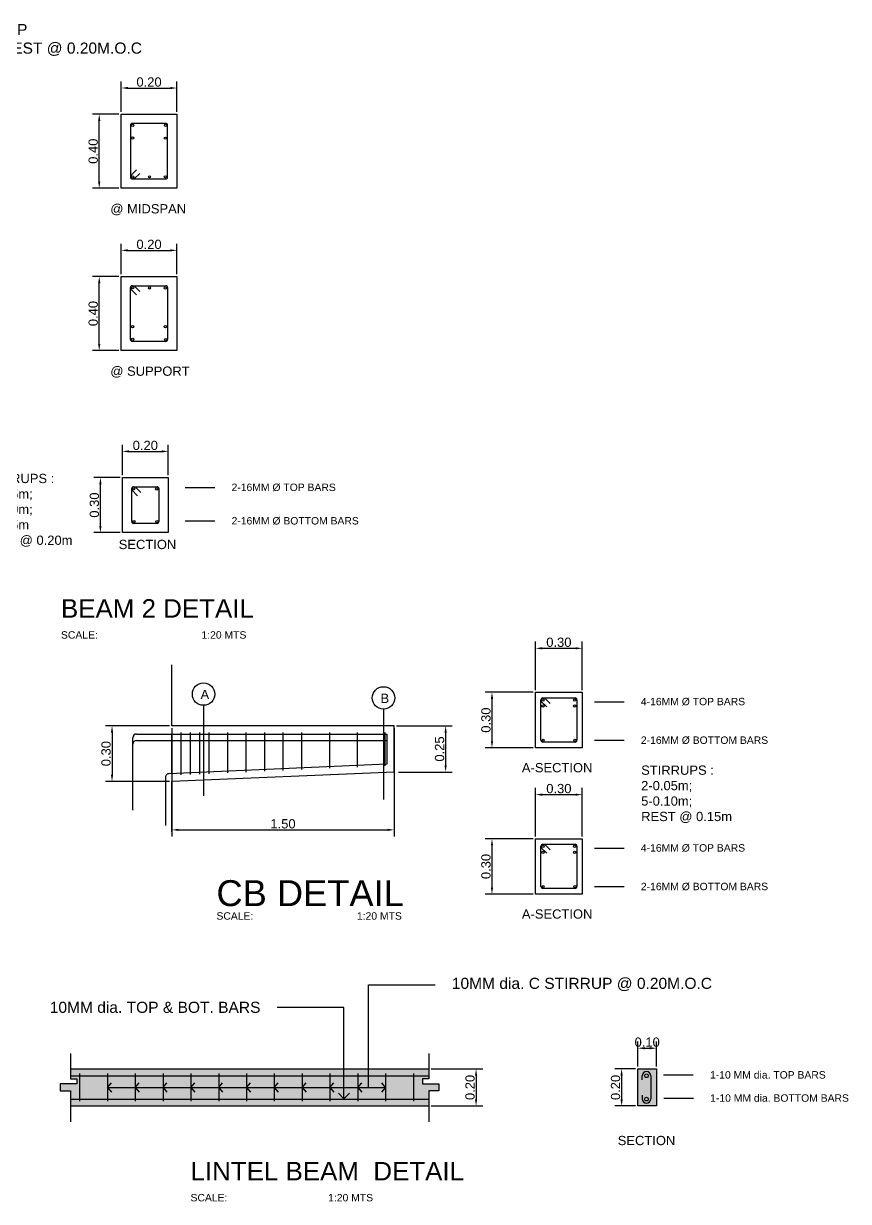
# Model space of a CAD drawing. Header units: metres. Extents: x -460 to 31334, y -1777 to 24987.
# Drawn here: x 330.81 to 353.05, y -779.75 to -747.97 of the extents above; entities that cross this region are included whole.
import ezdxf
from ezdxf import colors
from ezdxf.entities.mleader import LeaderData, LeaderLine
from ezdxf.math import Vec2, Vec3

# ---------------------------------------------------------------- set-up
doc = ezdxf.new("R2010")
doc.units = ezdxf.units.M
doc.header["$MEASUREMENT"] = 0
doc.layers.get('Defpoints').update_dxf_attribs({"color": 2})
for name, color, linetype, lineweight in [('COLUMNS', 5, 'Continuous', 25), ('dim.', 10, 'Continuous', 15), ('FIXTURES AND FURNITURES', 1, 'Continuous', 20)]:
    doc.layers.add(name, color=color, linetype=linetype, lineweight=lineweight)
doc.styles.add('20', font='arial.ttf', dxfattribs={"height": 0.06})
doc.styles.get("Standard").update_dxf_attribs({"font": 'arial.ttf'})
doc.dimstyles.new('D20', dxfattribs={"dimtxt": 0.25, "dimasz": 0.18, "dimexe": 0.18, "dimexo": 0.0625, "dimgap": 0.034, "dimtad": 1, "dimlfac": 0.2, "dimzin": 0, "dimdsep": 46, "dimtxsty": 'Standard', "dimcen": 0.09, "dimadec": 0, "dimazin": 0, "dimtfac": 1, "dimtofl": 0, "dimtmove": 0, "dimatfit": 3, "dimfxl": 1, "dimtolj": 1, "dimtzin": 0, "dimarcsym": 0})

# ---------------------------------------------------------------- blocks, each defined once
blk = doc.blocks.new('_None')
blk = doc.blocks.new('_Open90')
at = {"color": 0, "linetype": 'ByBlock', "lineweight": -2}
for p, q in [((0, 0), (-1, 0)), ((-0.5, 0.5), (0, 0)), ((0, 0), (-0.5, -0.5))]:
    blk.add_line(p, q, dxfattribs=at)
blk = doc.blocks.new('*D499')
at = {"layer": 'Defpoints', "color": 0, "transparency": 16777216}
for p in [(347.871, -775.618), (347.371, -776.177), (347.871, -776.177)]:
    blk.add_point(p, dxfattribs=at)
at = {"layer": 'FIXTURES AND FURNITURES', "color": 0, "lineweight": -2, "transparency": 16777216}
for p, q in [((347.371, -776.114), (347.371, -775.438)), ((347.551, -775.618), (347.691, -775.618)), ((347.871, -776.114), (347.871, -775.438))]:
    blk.add_line(p, q, dxfattribs=at)
at = {"layer": 'FIXTURES AND FURNITURES', "color": 0, "transparency": 16777216}
for points in [[(347.551, -775.588), (347.551, -775.648), (347.371, -775.618)], [(347.691, -775.588), (347.691, -775.648), (347.871, -775.618)]]:
    blk.add_solid(points, dxfattribs=at)
at = {"layer": 'FIXTURES AND FURNITURES', "color": 0, "transparency": 16777216, "insert": (347.621, -775.456), "char_height": 0.25, "attachment_point": 5}
blk.add_mtext('\\A1;0.10', dxfattribs=at)
blk = doc.blocks.new('*D500')
at = {"layer": 'Defpoints', "color": 0, "transparency": 16777216}
for p in [(347.371, -776.177), (346.931, -777.177), (347.371, -777.177)]:
    blk.add_point(p, dxfattribs=at)
at = {"layer": 'FIXTURES AND FURNITURES', "color": 0, "lineweight": -2, "transparency": 16777216}
for p, q in [((347.308, -776.177), (346.751, -776.177)), ((346.931, -776.357), (346.931, -776.997)), ((347.308, -777.177), (346.751, -777.177))]:
    blk.add_line(p, q, dxfattribs=at)
at = {"layer": 'FIXTURES AND FURNITURES', "color": 0, "transparency": 16777216}
for points in [[(346.901, -776.357), (346.961, -776.357), (346.931, -776.177)], [(346.901, -776.997), (346.961, -776.997), (346.931, -777.177)]]:
    blk.add_solid(points, dxfattribs=at)
at = {"layer": 'FIXTURES AND FURNITURES', "color": 0, "transparency": 16777216, "insert": (346.769, -776.677), "char_height": 0.25, "attachment_point": 5, "rotation": 90}
blk.add_mtext('\\A1;0.20', dxfattribs=at)
blk = doc.blocks.new('*D513')
at = {"layer": 'Defpoints', "color": 0, "transparency": 16777216}
for p in [(341.732, -776.177), (341.732, -777.177), (343.007, -777.177)]:
    blk.add_point(p, dxfattribs=at)
at = {"layer": 'FIXTURES AND FURNITURES', "color": 0, "lineweight": -2, "transparency": 16777216}
for p, q in [((341.795, -776.177), (343.187, -776.177)), ((343.007, -776.357), (343.007, -776.997)), ((341.795, -777.177), (343.187, -777.177))]:
    blk.add_line(p, q, dxfattribs=at)
at = {"layer": 'FIXTURES AND FURNITURES', "color": 0, "transparency": 16777216}
for points in [[(342.977, -776.357), (343.037, -776.357), (343.007, -776.177)], [(342.977, -776.997), (343.037, -776.997), (343.007, -777.177)]]:
    blk.add_solid(points, dxfattribs=at)
at = {"layer": 'FIXTURES AND FURNITURES', "color": 0, "transparency": 16777216, "insert": (342.845, -776.677), "char_height": 0.25, "attachment_point": 5, "rotation": 90}
blk.add_mtext('\\A1;0.20', dxfattribs=at)
blk = doc.blocks.new('*D514')
at = {"color": 0, "lineweight": -2, "transparency": 16777216}
for p, q in [((333.377, -754.792), (332.666, -754.792)), ((332.846, -756.612), (332.846, -754.972)), ((333.377, -756.792), (332.666, -756.792))]:
    blk.add_line(p, q, dxfattribs=at)
at = {"color": 0, "transparency": 16777216}
for points in [[(332.816, -754.972), (332.876, -754.972), (332.846, -754.792)], [(332.816, -756.612), (332.876, -756.612), (332.846, -756.792)]]:
    blk.add_solid(points, dxfattribs=at)
at = {"layer": 'Defpoints', "color": 0, "transparency": 16777216}
for p in [(332.846, -754.792), (333.439, -754.792), (333.439, -756.792)]:
    blk.add_point(p, dxfattribs=at)
at = {"color": 0, "transparency": 16777216, "insert": (332.684, -755.792), "char_height": 0.25, "attachment_point": 5, "rotation": 90}
blk.add_mtext('\\A1;0.40', dxfattribs=at)
blk = doc.blocks.new('*D515')
at = {"color": 0, "lineweight": -2, "transparency": 16777216}
for p, q in [((333.439, -754.729), (333.439, -753.907)), ((334.939, -754.729), (334.939, -753.907)), ((333.619, -754.087), (334.759, -754.087))]:
    blk.add_line(p, q, dxfattribs=at)
at = {"color": 0, "transparency": 16777216}
for points in [[(333.619, -754.057), (333.619, -754.117), (333.439, -754.087)], [(334.759, -754.057), (334.759, -754.117), (334.939, -754.087)]]:
    blk.add_solid(points, dxfattribs=at)
at = {"layer": 'Defpoints', "color": 0, "transparency": 16777216}
for p in [(334.939, -754.087), (333.439, -754.792), (334.939, -754.792)]:
    blk.add_point(p, dxfattribs=at)
at = {"color": 0, "transparency": 16777216, "insert": (334.189, -753.925), "char_height": 0.25, "attachment_point": 5}
blk.add_mtext('\\A1;0.20', dxfattribs=at)
blk = doc.blocks.new('*D511')
at = {"color": 0, "lineweight": -2, "transparency": 16777216}
for p, q in [((333.377, -750.411), (332.666, -750.411)), ((332.846, -752.231), (332.846, -750.591)), ((333.377, -752.411), (332.666, -752.411))]:
    blk.add_line(p, q, dxfattribs=at)
at = {"color": 0, "transparency": 16777216}
for points in [[(332.816, -750.591), (332.876, -750.591), (332.846, -750.411)], [(332.816, -752.231), (332.876, -752.231), (332.846, -752.411)]]:
    blk.add_solid(points, dxfattribs=at)
at = {"layer": 'Defpoints', "color": 0, "transparency": 16777216}
for p in [(332.846, -750.411), (333.439, -750.411), (333.439, -752.411)]:
    blk.add_point(p, dxfattribs=at)
at = {"color": 0, "transparency": 16777216, "insert": (332.684, -751.411), "char_height": 0.25, "attachment_point": 5, "rotation": 90}
blk.add_mtext('\\A1;0.40', dxfattribs=at)
blk = doc.blocks.new('*D512')
at = {"color": 0, "lineweight": -2, "transparency": 16777216}
for p, q in [((333.439, -750.348), (333.439, -749.525)), ((334.939, -750.348), (334.939, -749.525)), ((333.619, -749.705), (334.759, -749.705))]:
    blk.add_line(p, q, dxfattribs=at)
at = {"color": 0, "transparency": 16777216}
for points in [[(333.619, -749.675), (333.619, -749.735), (333.439, -749.705)], [(334.759, -749.675), (334.759, -749.735), (334.939, -749.705)]]:
    blk.add_solid(points, dxfattribs=at)
at = {"layer": 'Defpoints', "color": 0, "transparency": 16777216}
for p in [(334.939, -749.705), (333.439, -750.411), (334.939, -750.411)]:
    blk.add_point(p, dxfattribs=at)
at = {"color": 0, "transparency": 16777216, "insert": (334.189, -749.544), "char_height": 0.25, "attachment_point": 5}
blk.add_mtext('\\A1;0.20', dxfattribs=at)
blk = doc.blocks.new('*D504')
at = {"color": 0, "lineweight": -2, "transparency": 16777216}
for p, q in [((344.61, -765.952), (344.61, -764.646)), ((344.79, -764.826), (345.69, -764.826)), ((345.87, -765.952), (345.87, -764.646))]:
    blk.add_line(p, q, dxfattribs=at)
at = {"color": 0, "transparency": 16777216}
for points in [[(344.79, -764.796), (344.79, -764.856), (344.61, -764.826)], [(345.69, -764.796), (345.69, -764.856), (345.87, -764.826)]]:
    blk.add_solid(points, dxfattribs=at)
at = {"layer": 'Defpoints', "color": 0, "transparency": 16777216}
for p in [(345.87, -764.826), (344.61, -766.014), (345.87, -766.014)]:
    blk.add_point(p, dxfattribs=at)
at = {"color": 0, "transparency": 16777216, "insert": (345.24, -764.664), "char_height": 0.25, "attachment_point": 5}
blk.add_mtext('\\A1;0.30', dxfattribs=at)
blk = doc.blocks.new('*D505')
at = {"color": 0, "lineweight": -2, "transparency": 16777216}
for p, q in [((344.547, -766.014), (343.256, -766.014)), ((343.436, -766.194), (343.436, -767.334)), ((344.547, -767.514), (343.256, -767.514))]:
    blk.add_line(p, q, dxfattribs=at)
at = {"color": 0, "transparency": 16777216}
for points in [[(343.406, -766.194), (343.466, -766.194), (343.436, -766.014)], [(343.406, -767.334), (343.466, -767.334), (343.436, -767.514)]]:
    blk.add_solid(points, dxfattribs=at)
at = {"layer": 'Defpoints', "color": 0, "transparency": 16777216}
for p in [(344.61, -766.014), (343.436, -767.514), (344.61, -767.514)]:
    blk.add_point(p, dxfattribs=at)
at = {"color": 0, "transparency": 16777216, "insert": (343.274, -766.764), "char_height": 0.25, "attachment_point": 5, "rotation": 90}
blk.add_mtext('\\A1;0.30', dxfattribs=at)
blk = doc.blocks.new('*D506')
at = {"color": 0, "lineweight": -2, "transparency": 16777216}
for p, q in [((344.61, -769.901), (344.61, -768.595)), ((345.87, -769.901), (345.87, -768.595)), ((344.79, -768.775), (345.69, -768.775))]:
    blk.add_line(p, q, dxfattribs=at)
at = {"color": 0, "transparency": 16777216}
for points in [[(344.79, -768.745), (344.79, -768.805), (344.61, -768.775)], [(345.69, -768.745), (345.69, -768.805), (345.87, -768.775)]]:
    blk.add_solid(points, dxfattribs=at)
at = {"layer": 'Defpoints', "color": 0, "transparency": 16777216}
for p in [(345.87, -768.775), (344.61, -769.964), (345.87, -769.964)]:
    blk.add_point(p, dxfattribs=at)
at = {"color": 0, "transparency": 16777216, "insert": (345.24, -768.613), "char_height": 0.25, "attachment_point": 5}
blk.add_mtext('\\A1;0.30', dxfattribs=at)
blk = doc.blocks.new('*D507')
at = {"color": 0, "lineweight": -2, "transparency": 16777216}
for p, q in [((344.547, -769.964), (343.256, -769.964)), ((343.436, -770.144), (343.436, -771.284)), ((344.547, -771.464), (343.256, -771.464))]:
    blk.add_line(p, q, dxfattribs=at)
at = {"color": 0, "transparency": 16777216}
for points in [[(343.406, -770.144), (343.466, -770.144), (343.436, -769.964)], [(343.406, -771.284), (343.466, -771.284), (343.436, -771.464)]]:
    blk.add_solid(points, dxfattribs=at)
at = {"layer": 'Defpoints', "color": 0, "transparency": 16777216}
for p in [(344.61, -769.964), (343.436, -771.464), (344.61, -771.464)]:
    blk.add_point(p, dxfattribs=at)
at = {"color": 0, "transparency": 16777216, "insert": (343.274, -770.714), "char_height": 0.25, "attachment_point": 5, "rotation": 90}
blk.add_mtext('\\A1;0.30', dxfattribs=at)
blk = doc.blocks.new('*D508')
at = {"color": 0, "lineweight": -2, "transparency": 16777216}
for p, q in [((340.863, -766.919), (342.366, -766.919)), ((342.186, -767.099), (342.186, -767.986)), ((340.915, -768.166), (342.366, -768.166))]:
    blk.add_line(p, q, dxfattribs=at)
at = {"color": 0, "transparency": 16777216}
for points in [[(342.156, -767.099), (342.216, -767.099), (342.186, -766.919)], [(342.156, -767.986), (342.216, -767.986), (342.186, -768.166)]]:
    blk.add_solid(points, dxfattribs=at)
at = {"layer": 'Defpoints', "color": 0, "transparency": 16777216}
for p in [(340.801, -766.919), (340.853, -768.166), (342.186, -768.166)]:
    blk.add_point(p, dxfattribs=at)
at = {"color": 0, "transparency": 16777216, "insert": (342.024, -767.543), "char_height": 0.25, "attachment_point": 5, "rotation": 90}
blk.add_mtext('\\A1;0.25', dxfattribs=at)
blk = doc.blocks.new('*D509')
at = {"color": 0, "lineweight": -2, "transparency": 16777216}
for p, q in [((334.801, -766.981), (334.801, -769.906)), ((340.801, -766.981), (340.801, -769.906)), ((334.981, -769.726), (340.621, -769.726))]:
    blk.add_line(p, q, dxfattribs=at)
at = {"color": 0, "transparency": 16777216}
for points in [[(334.981, -769.696), (334.981, -769.756), (334.801, -769.726)], [(340.621, -769.696), (340.621, -769.756), (340.801, -769.726)]]:
    blk.add_solid(points, dxfattribs=at)
at = {"layer": 'Defpoints', "color": 0, "transparency": 16777216}
for p in [(334.801, -766.919), (340.801, -766.919), (340.801, -769.726)]:
    blk.add_point(p, dxfattribs=at)
at = {"color": 0, "transparency": 16777216, "insert": (337.801, -769.564), "char_height": 0.25, "width": 0.64182, "attachment_point": 5}
blk.add_mtext('\\A1;1.50', dxfattribs=at)
blk = doc.blocks.new('*D510')
at = {"color": 0, "lineweight": -2, "transparency": 16777216}
for p, q in [((334.738, -766.919), (333.011, -766.919)), ((333.191, -767.099), (333.191, -768.239)), ((334.738, -768.419), (333.011, -768.419))]:
    blk.add_line(p, q, dxfattribs=at)
at = {"color": 0, "transparency": 16777216}
for points in [[(333.161, -767.099), (333.221, -767.099), (333.191, -766.919)], [(333.161, -768.239), (333.221, -768.239), (333.191, -768.419)]]:
    blk.add_solid(points, dxfattribs=at)
at = {"layer": 'Defpoints', "color": 0, "transparency": 16777216}
for p in [(334.801, -766.919), (333.191, -768.419), (334.801, -768.419)]:
    blk.add_point(p, dxfattribs=at)
at = {"color": 0, "transparency": 16777216, "insert": (333.03, -767.669), "char_height": 0.25, "attachment_point": 5, "rotation": 90}
blk.add_mtext('\\A1;0.30', dxfattribs=at)
blk = doc.blocks.new('*D1061')
at = {"color": 0, "lineweight": -2, "transparency": 16777216}
for p, q in [((333.409, -760.218), (332.698, -760.218)), ((332.878, -761.525), (332.878, -760.398)), ((333.409, -761.705), (332.698, -761.705))]:
    blk.add_line(p, q, dxfattribs=at)
at = {"color": 0, "transparency": 16777216}
for points in [[(332.848, -760.398), (332.908, -760.398), (332.878, -760.218)], [(332.848, -761.525), (332.908, -761.525), (332.878, -761.705)]]:
    blk.add_solid(points, dxfattribs=at)
at = {"layer": 'Defpoints', "color": 0, "transparency": 16777216}
for p in [(332.878, -760.218), (333.472, -760.218), (333.472, -761.705)]:
    blk.add_point(p, dxfattribs=at)
at = {"color": 0, "transparency": 16777216, "insert": (332.716, -760.961), "char_height": 0.25, "attachment_point": 5, "rotation": 90}
blk.add_mtext('\\A1;0.30', dxfattribs=at)
blk = doc.blocks.new('*D1062')
at = {"color": 0, "lineweight": -2, "transparency": 16777216}
for p, q in [((333.472, -760.155), (333.472, -759.332)), ((334.707, -760.155), (334.707, -759.332)), ((333.652, -759.512), (334.527, -759.512))]:
    blk.add_line(p, q, dxfattribs=at)
at = {"color": 0, "transparency": 16777216}
for points in [[(333.652, -759.482), (333.652, -759.542), (333.472, -759.512)], [(334.527, -759.482), (334.527, -759.542), (334.707, -759.512)]]:
    blk.add_solid(points, dxfattribs=at)
at = {"layer": 'Defpoints', "color": 0, "transparency": 16777216}
for p in [(334.707, -759.512), (333.472, -760.218), (334.707, -760.218)]:
    blk.add_point(p, dxfattribs=at)
at = {"color": 0, "transparency": 16777216, "insert": (334.089, -759.351), "char_height": 0.25, "width": 0.65126, "attachment_point": 5}
blk.add_mtext('\\A1;0.20', dxfattribs=at)

msp = doc.modelspace()

# ---------------------------------------------------------------- hatches: boundary and pattern name
at = {"lineweight": 9}
h = msp.add_hatch(dxfattribs=at)
h.set_pattern_fill('AR-CONC', color=29, scale=0.08)
h.set_pattern_definition([(50, (-10.26823, -3.555), (0.57380815, -0.0502017), [0.06, -0.66]), (355, (-10.26823, -3.555), (-0.11100107, 0.6017537), [0.048, -0.528]), (100.451444, (-10.2204, -3.5592), (0.46280708, 0.551552), [0.05099215, -0.5609137]), (46.1842, (-10.2682, -3.395), (0.85379306, -0.1324154), [0.09, -0.99]), (96.63564, (-10.1971, -3.40604), (0.74772956, 0.7792949), [0.0764883, -0.841371]), (351.18416, (-10.2682, -3.395), (0.7477296, 0.7792949), [0.072, -0.792]), (21, (-10.18823, -3.435), (0.47752564, -0.3220951), [0.06, -0.66]), (326, (-10.18823, -3.435), (0.19465227, 0.58012004), [0.048, -0.528]), (71.451445, (-10.14844, -3.46185), (0.6721779, 0.25802492), [0.05099215, -0.5609137]), (37.5, (-10.26823, -3.555), (0.009727884, 0.266315083), [0, -0.5216, 0, -0.536, 0, -0.53]), (7.5, (-10.26823, -3.555), (0.21045563, 0.31552937), [0, -0.3056, 0, -0.5096, 0, -0.202]), (327.5, (-10.44663, -3.555), (0.42705795, -0.0180439), [0, -0.2, 0, -0.624, 0, -0.828]), (317.5, (-10.52663, -3.555), (0.46654894, 0.08008399), [0, -0.26, 0, -0.4144, 0, -0.588])])
h.paths.add_polyline_path([(341.73225, -777.17691), (341.73225, -776.76692), (342.0073, -776.76692), (342.0073, -776.58436), (341.56048, -776.58436), (341.56048, -776.4474), (341.73225, -776.4474), (341.73225, -776.17691), (332.06736, -776.17691), (332.06736, -776.4474), (332.23914, -776.4474), (332.23914, -776.58436), (331.79231, -776.58436), (331.79231, -776.76692), (332.06736, -776.76692), (332.06736, -777.17691)])
h.paths.add_polyline_path([(347.37082, -777.17691), (347.87082, -777.17691), (347.87082, -776.17691), (347.37082, -776.17691)])

# ---------------------------------------------------------------- linework, layer by layer
at = {"color": 7}
for p, q in [((333.68918, -750.71054), (333.68918, -752.11054)), ((334.63918, -750.66054), (333.73918, -750.66054)), ((334.68918, -752.11054), (334.68918, -750.71054)), ((333.68918, -752.07666), (333.84837, -751.91747)), ((333.78575, -752.16054), (333.93766, -752.00863)), ((333.73918, -752.16054), (334.63918, -752.16054)), ((333.68918, -756.49196), (333.68918, -755.09196)), ((333.68918, -755.12584), (333.84837, -755.28503)), ((333.73918, -755.04196), (334.63918, -755.04196)), ((333.78575, -755.04196), (333.93766, -755.19387)), ((334.68918, -755.09196), (334.68918, -756.49196)), ((334.63918, -756.54196), (333.73918, -756.54196)), ((333.72151, -761.40512), (333.72151, -760.51766)), ((333.72151, -760.55154), (333.8807, -760.71073)), ((333.77151, -760.46766), (334.40738, -760.46766)), ((333.81809, -760.46766), (333.96999, -760.61957)), ((334.45738, -760.51766), (334.45738, -761.40512)), ((334.40738, -761.45512), (333.77151, -761.45512)), ((344.75445, -767.30695), (344.75445, -766.21602)), ((344.75445, -766.2499), (344.91364, -766.40909)), ((344.80445, -766.16602), (345.67555, -766.16602)), ((344.85102, -766.16602), (345.00293, -766.31793)), ((345.72555, -766.21602), (345.72555, -767.30695)), ((333.75206, -769.19214), (333.75206, -767.23917)), ((333.85206, -767.13917), (340.59974, -767.13917)), ((333.85206, -767.31366), (340.59974, -767.31366)), ((334.80063, -767.10267), (334.80063, -768.24385)), ((334.80063, -768.20632), (334.80063, -767.13917)), ((335.05063, -767.10267), (335.05063, -768.24385)), ((335.30063, -767.10267), (335.30063, -768.23258)), ((335.55063, -767.10267), (335.55063, -768.2213)), ((335.80063, -767.10267), (335.80063, -768.21002)), ((336.30063, -767.10267), (336.30063, -768.18746)), ((336.80063, -767.10267), (336.80063, -768.16491)), ((337.30063, -767.10267), (337.30063, -768.14235)), ((337.80063, -767.10267), (337.80063, -768.1198)), ((338.30063, -767.10267), (338.30063, -768.09724)), ((339.05063, -767.10267), (339.05063, -768.06341)), ((339.80063, -767.10267), (339.80063, -768.02958)), ((340.55063, -767.10267), (340.55063, -767.99574)), ((340.59974, -767.13917), (340.59974, -767.94965)), ((345.67555, -767.35695), (344.80445, -767.35695)), ((340.59974, -767.94965), (334.72318, -768.20975)), ((334.63581, -768.30359), (334.63581, -769.61037)), ((344.75445, -771.25617), (344.75445, -770.16525)), ((344.75445, -770.19913), (344.91364, -770.35832)), ((344.80445, -770.11525), (345.67555, -770.11525)), ((344.85102, -770.11525), (345.00293, -770.26715)), ((345.72555, -770.16525), (345.72555, -771.25617)), ((345.67555, -771.30617), (344.80445, -771.30617)), ((332.06736, -776.36441), (341.73225, -776.36441)), ((332.31736, -776.30191), (332.31736, -777.05191)), ((333.06736, -776.30191), (333.06736, -777.05191)), ((333.81736, -776.30191), (333.81736, -777.05191)), ((334.56736, -776.30191), (334.56736, -777.05191)), ((335.31736, -776.30191), (335.31736, -777.05191)), ((336.06736, -776.30191), (336.06736, -777.05191)), ((336.81736, -776.30191), (336.81736, -777.05191)), ((337.56736, -776.30191), (337.56736, -777.05191)), ((338.31736, -776.30191), (338.31736, -777.05191)), ((339.06736, -776.30191), (339.06736, -777.05191)), ((339.81736, -776.30191), (339.81736, -777.05191)), ((340.56736, -776.30191), (340.56736, -777.05191)), ((341.31736, -776.30191), (341.31736, -777.05191)), ((347.48911, -776.46863), (347.48911, -776.36541)), ((347.71986, -776.36541), (347.71986, -776.98841)), ((347.48911, -776.88519), (347.48911, -776.98841)), ((332.06736, -776.98941), (341.73225, -776.98941))]:
    msp.add_line(p, q, dxfattribs=at)
at = {"color": 3}
msp.add_line((339.05063, -768.24158), (339.05063, -768.24385), dxfattribs=at)
at = {"color": 1}
for p, q in [((333.06736, -776.67691), (333.17245, -776.55237)), ((333.81736, -776.67691), (333.92245, -776.55237)), ((334.56736, -776.67691), (334.67245, -776.55237)), ((335.31736, -776.67691), (335.42245, -776.55237)), ((336.06736, -776.67691), (336.17245, -776.55237)), ((336.81736, -776.67691), (336.92245, -776.55237)), ((337.56736, -776.67691), (337.67245, -776.55237)), ((338.31736, -776.67691), (338.42245, -776.55237)), ((339.06736, -776.67691), (339.17245, -776.55237)), ((339.81736, -776.67691), (339.92245, -776.55237)), ((340.56736, -776.67838), (340.46292, -776.5533)), ((333.06736, -776.67691), (333.17245, -776.80146)), ((333.81736, -776.67691), (333.92245, -776.80146)), ((334.56736, -776.67691), (334.67245, -776.80146)), ((335.31736, -776.67691), (335.42245, -776.80146)), ((336.06736, -776.67691), (336.17245, -776.80146)), ((336.81736, -776.67691), (336.92245, -776.80146)), ((337.56736, -776.67691), (337.67245, -776.80146)), ((338.31736, -776.67691), (338.42245, -776.80146)), ((339.06736, -776.67691), (339.17245, -776.80146)), ((339.81736, -776.67691), (339.92245, -776.80146)), ((340.56736, -776.67838), (340.46164, -776.80238))]:
    msp.add_line(p, q, dxfattribs=at)
at = {"color": 7}
for centre, radius in [((333.75054, -750.71287), 0.03), ((334.6355, -750.70985), 0.03), ((333.74614, -751.05583), 0.03), ((334.62929, -751.05855), 0.03), ((333.74614, -752.10588), 0.03), ((334.20243, -752.10316), 0.03), ((334.62929, -752.10316), 0.03), ((333.74614, -755.09661), 0.03), ((334.20243, -755.09934), 0.03), ((334.62929, -755.09934), 0.03), ((333.74614, -756.14667), 0.03), ((334.62929, -756.14394), 0.03), ((333.75054, -756.48963), 0.03), ((334.6355, -756.49264), 0.03), ((333.77847, -760.52232), 0.03), ((334.39748, -760.52504), 0.03), ((333.78287, -761.40279), 0.03), ((334.40369, -761.40581), 0.03), ((344.81141, -766.22067), 0.03), ((344.81141, -766.38165), 0.03), ((345.66565, -766.2234), 0.03), ((345.66565, -766.38438), 0.03), ((344.81581, -767.30461), 0.03), ((345.67186, -767.30763), 0.03), ((344.81141, -770.1699), 0.03), ((345.66565, -770.17263), 0.03), ((344.81141, -770.33088), 0.03), ((345.66565, -770.33361), 0.03), ((344.81581, -771.25384), 0.03), ((345.67186, -771.25686), 0.03), ((347.60049, -776.3628), 0.05), ((347.60049, -776.99102), 0.05)]:
    msp.add_circle(centre, radius, dxfattribs=at)
for centre, radius, start, end in [((333.73918, -750.71054), 0.05, 90, 180), ((334.63918, -750.71054), 0.05, 0, 90), ((333.73918, -752.11054), 0.05, 180, 270), ((334.63918, -752.11054), 0.05, 270, 360), ((333.73918, -755.09196), 0.05, 90, 180), ((334.63918, -755.09196), 0.05, 0, 90), ((333.73918, -756.49196), 0.05, 180, 270), ((334.63918, -756.49196), 0.05, 270, 0), ((333.77151, -760.51766), 0.05, 90, 180), ((334.40738, -760.51766), 0.05, 0, 90), ((333.77151, -761.40512), 0.05, 180, 270), ((334.40738, -761.40512), 0.05, 270, 0), ((344.80445, -766.21602), 0.05, 90, 180), ((345.67555, -766.21602), 0.05, 0, 90), ((333.85206, -767.23917), 0.1, 90, 180), ((333.85206, -767.41366), 0.1, 90, 180), ((344.80445, -767.30695), 0.05, 180, 270), ((345.67555, -767.30695), 0.05, 270, 0), ((334.73294, -768.30643), 0.09717, 89.306533, 181.674374), ((344.80445, -770.16525), 0.05, 90, 180), ((345.67555, -770.16525), 0.05, 0, 90), ((344.80445, -771.25617), 0.05, 180, 270), ((345.67555, -771.25617), 0.05, 270, 0), ((347.60449, -776.36541), 0.11537, 0, 180), ((347.60449, -776.98841), 0.11537, 180, 0)]:
    msp.add_arc(centre, radius, start, end, dxfattribs=at)
at = {"layer": 'COLUMNS', "color": 1}
for p, q in [((333.47151, -760.21766), (334.70738, -760.21766)), ((333.47151, -761.70512), (333.47151, -760.21766)), ((334.70738, -760.21766), (334.70738, -761.70512)), ((334.70738, -761.70512), (333.47151, -761.70512)), ((334.80063, -766.91866), (334.80063, -765.26891)), ((344.60987, -766.01428), (345.87012, -766.01428)), ((344.60987, -767.51428), (344.60987, -766.01428)), ((345.87012, -766.01428), (345.87012, -767.51428)), ((340.80063, -766.91866), (334.80063, -766.91866)), ((340.80063, -768.16866), (340.80063, -766.91866)), ((345.87012, -767.51428), (344.60987, -767.51428)), ((340.80063, -768.16866), (334.80063, -768.41866)), ((334.80063, -769.77754), (334.80063, -768.41866)), ((344.60987, -769.96351), (345.87012, -769.96351)), ((344.60987, -771.46351), (344.60987, -769.96351)), ((345.87012, -769.96351), (345.87012, -771.46351)), ((345.87012, -771.46351), (344.60987, -771.46351)), ((332.06736, -775.75903), (332.06736, -776.4474)), ((341.73225, -775.75903), (341.73225, -776.4474)), ((332.06736, -776.17691), (341.73225, -776.17691)), ((332.23914, -776.58436), (331.79231, -776.58436)), ((331.79231, -776.58436), (331.79231, -776.76692)), ((332.06736, -776.4474), (332.23914, -776.4474)), ((332.23914, -776.4474), (332.23914, -776.58436)), ((341.73225, -776.4474), (341.56048, -776.4474)), ((341.56048, -776.4474), (341.56048, -776.58436)), ((341.56048, -776.58436), (342.0073, -776.58436)), ((342.0073, -776.58436), (342.0073, -776.76692)), ((331.79231, -776.76692), (332.06736, -776.76692)), ((332.06736, -776.76692), (332.06736, -777.60763)), ((341.73225, -776.76692), (341.73225, -777.60763)), ((342.0073, -776.76692), (341.73225, -776.76692)), ((332.06736, -777.17691), (341.73225, -777.17691))]:
    msp.add_line(p, q, dxfattribs=at)
at = {"layer": 'COLUMNS', "color": 6}
for p, q in [((335.65912, -766.36447), (335.65912, -768.80326)), ((340.51221, -766.46815), (340.51221, -768.90695))]:
    msp.add_line(p, q, dxfattribs=at)
at = {"layer": 'COLUMNS', "color": 1}
for points in [[(333.43918, -750.41054), (334.93918, -750.41054), (334.93918, -752.41054), (333.43918, -752.41054)], [(333.43918, -754.79196), (334.93918, -754.79196), (334.93918, -756.79196), (333.43918, -756.79196)], [(347.37082, -776.17691), (347.87082, -776.17691), (347.87082, -777.17691), (347.37082, -777.17691)]]:
    msp.add_lwpolyline(points, close=True, dxfattribs=at)
at = {"layer": 'COLUMNS', "color": 6}
for centre in [(335.65912, -766.06219), (340.51221, -766.16588)]:
    msp.add_circle(centre, 0.30228, dxfattribs=at)

# ---------------------------------------------------------------- texts
at = {"color": 7, "char_height": 0.25, "width": 4.0449216, "attachment_point": 1}
for s, insert in [('@ MIDSPAN', (333.1455, -752.83943)), ('@ SUPPORT', (333.1455, -757.22085)), ('STIRRUPS : \\P6-0.05m; \\P4-0.10m; \\P4-0.15m\\PREST @ 0.20m', (329.67402, -760.11727)), ('SECTION', (333.3717, -761.89843)), ('A-SECTION', (344.24272, -767.92311)), ('STIRRUPS : \\P2-0.05m; \\P5-0.10m; \\PREST @ 0.15m', (347.45882, -767.98947)), ('A-SECTION', (344.24272, -771.87234))]:
    msp.add_mtext(s, dxfattribs=dict(at, insert=insert))
at = {"insert": (336.00679, -771.94954), "char_height": 0.2, "attachment_point": 1, "style": '20'}
msp.add_mtext_dynamic_manual_height_columns('SCALE:                                    1:20 MTS', width=30.4640355, gutter_width=0.3, heights=[0], dxfattribs=at)
at = {"color": 2, "insert": (346.827, -777.9845), "char_height": 0.25, "width": 4.0449216, "attachment_point": 1}
msp.add_mtext('{\\C7;SECTION}', dxfattribs=at)
at = {"layer": 'COLUMNS', "color": 7, "char_height": 0.25, "width": 0.4850823, "attachment_point": 1}
for s, insert in [('A', (335.57774, -765.94764)), ('B', (340.43083, -766.05133))]:
    msp.add_mtext(s, dxfattribs=dict(at, insert=insert))
at = {"layer": 'dim.', "color": 7, "attachment_point": 1, "style": '20'}
for s, insert, char_height in [('BEAM 2 DETAIL', (331.81471, -763.50012), 0.5), ('SCALE:                                    1:20 MTS', (331.81471, -764.36537), 0.2), ('CB DETAIL', (336.00679, -771.0843), 0.7), ('{\\H0.71429x;LINTEL BEAM  DETAIL}', (335.3082, -778.68585), 0.7), ('SCALE:                                   1:20 MTS', (335.3082, -779.5511), 0.2)]:
    msp.add_mtext_dynamic_manual_height_columns(s, width=30.4640355, gutter_width=0.3, heights=[0], dxfattribs=dict(at, insert=insert, char_height=char_height))

# ---------------------------------------------------------------- dimensions: what is measured, and where the dimension line sits
at = {"color": 29}
for base, p1, p2, text, picture, middle in [((334.93918, -749.70533), (333.43918, -750.41054), (334.93918, -750.41054), '0.20', '*D512', (334.18918, -749.54369)), ((334.93918, -754.08675), (333.43918, -754.79196), (334.93918, -754.79196), '0.20', '*D515', (334.18918, -753.92511)), ((334.70738, -759.51245), (333.47151, -760.21766), (334.70738, -760.21766), '0.20', '*D1062', (334.08944, -759.35081)), ((345.87012, -764.82565), (344.60987, -766.01428), (345.87012, -766.01428), '0.30', '*D504', (345.24, -764.66392)), ((340.80063, -769.72572), (334.80063, -766.91866), (340.80063, -766.91866), '1.50', '*D509', (337.80063, -769.56407)), ((345.87012, -768.77488), (344.60987, -769.96351), (345.87012, -769.96351), '0.30', '*D506', (345.24, -768.61315))]:
    dim = msp.add_linear_dim(base=base, p1=p1, p2=p2, text=text, dimstyle='D20', dxfattribs=at)
    dim.commit()
    dim.dimension.update_dxf_attribs({"geometry": picture, "text_midpoint": middle})
for base, p1, p2, picture, middle in [((332.84578, -750.41054), (333.43918, -752.41054), (333.43918, -750.41054), '*D511', (332.68413, -751.41054)), ((332.84578, -754.79196), (333.43918, -756.79196), (333.43918, -754.79196), '*D514', (332.68413, -755.79196)), ((332.87811, -760.21766), (333.47151, -761.70512), (333.47151, -760.21766), '*D1061', (332.71638, -760.96139)), ((343.43588, -767.51428), (344.60987, -766.01428), (344.60987, -767.51428), '*D505', (343.27416, -766.76428)), ((333.19123, -768.41866), (334.80063, -766.91866), (334.80063, -768.41866), '*D510', (333.02951, -767.66866)), ((342.18602, -768.16649), (340.80063, -766.91866), (340.85262, -768.16649), '*D508', (342.02437, -767.54258)), ((343.43588, -771.46351), (344.60987, -769.96351), (344.60987, -771.46351), '*D507', (343.27416, -770.71351))]:
    dim = msp.add_linear_dim(base=base, p1=p1, p2=p2, angle=90, dimstyle='D20', dxfattribs=at)
    dim.commit()
    dim.dimension.update_dxf_attribs({"geometry": picture, "text_midpoint": middle})
at = {"layer": 'FIXTURES AND FURNITURES', "color": 29}
dim = msp.add_linear_dim(base=(347.87082, -775.6178), p1=(347.37082, -776.17691), p2=(347.87082, -776.17691), dimstyle='D20', dxfattribs=at)
dim.commit()
dim.dimension.update_dxf_attribs({"geometry": '*D499', "text_midpoint": (347.62082, -775.6178), "dimtype": 160})
for base, p1, p2, picture, middle in [((343.007, -777.17691), (341.73225, -776.17691), (341.73225, -777.17691), '*D513', (342.84536, -776.67691)), ((346.93087, -777.17691), (347.37082, -776.17691), (347.37082, -777.17691), '*D500', (346.76922, -776.67691))]:
    dim = msp.add_linear_dim(base=base, p1=p1, p2=p2, angle=90, dimstyle='D20', dxfattribs=at)
    dim.commit()
    dim.dimension.update_dxf_attribs({"geometry": picture, "text_midpoint": middle})

# ---------------------------------------------------------------- leaders
at = {"color": 1}
ml = msp.add_multileader_mtext('Standard', dxfattribs=at)
ml.set_content('{\\C7;10MM Ø CLOSED STIRRUP \\P@ 6-0.05; 4-0.10; 4-0.15 REST @ 0.20M.O.C}', color=1)
ml.set_leader_properties()
ml.set_arrow_properties(name='NONE')
ml.build(insert=Vec2(0, 0))
ml.multileader.update_dxf_attribs({"dogleg_length": 0.36, "arrow_head_size": 0.3})
ctx = ml.context
ctx.base_point, ctx.char_height, ctx.arrow_head_size, ctx.landing_gap_size, ctx.plane_origin = Vec3(325.05879, -748.17189), 0.3, 0.3, 0.45, Vec3(323.25879, -753.18544)
notes = []
notes.append((ctx, [(0, (1, 1, 0), (323.25879, -748.17189), (1, 0), 1.8, [(0, [(323.25879, -753.18544)], 0, [])])]))
ctx.mtext.insert, ctx.mtext.flow_direction = Vec3(325.50879, -747.97779), 5
at = {"color": 7}
ml = msp.add_multileader_mtext('Standard', dxfattribs=at)
ml.set_content('2-16MM Ø TOP BARS', color=7)
ml.set_leader_properties()
ml.set_arrow_properties(name='NONE')
ml.build(insert=Vec2(0, 0))
ml.multileader.update_dxf_attribs({"dogleg_length": 0.36, "arrow_head_size": 0.3})
ctx = ml.context
ctx.base_point, ctx.char_height, ctx.arrow_head_size, ctx.landing_gap_size, ctx.plane_origin = Vec3(335.96438, -760.48525), 0.2, 0.3, 0.45, Vec3(335.16473, -760.48525)
notes.append((ctx, [(0, (1, 1, 0), (335.51438, -760.48525), (1, 0), 0.45, [(0, [(335.16473, -760.48525)], 0, [])])]))
ctx.mtext.insert, ctx.mtext.flow_direction = Vec3(336.41438, -760.38122), 5
ml = msp.add_multileader_mtext('Standard', dxfattribs=at)
ml.set_content('2-16MM Ø BOTTOM BARS', color=7)
ml.set_leader_properties()
ml.set_arrow_properties(name='NONE')
ml.build(insert=Vec2(0, 0))
ml.multileader.update_dxf_attribs({"dogleg_length": 0.36, "arrow_head_size": 0.3})
ctx = ml.context
ctx.base_point, ctx.char_height, ctx.arrow_head_size, ctx.landing_gap_size, ctx.plane_origin = Vec3(335.96438, -761.3888), 0.2, 0.3, 0.45, Vec3(335.16473, -761.3888)
notes.append((ctx, [(0, (1, 1, 0), (335.51438, -761.3888), (1, 0), 0.45, [(0, [(335.16473, -761.3888)], 0, [])])]))
ctx.mtext.insert, ctx.mtext.flow_direction = Vec3(336.41438, -761.28477), 5
ml = msp.add_multileader_mtext('Standard', dxfattribs=at)
ml.set_content('4-16MM Ø TOP BARS', color=7)
ml.set_leader_properties()
ml.set_arrow_properties(name='NONE')
ml.build(insert=Vec2(0, 0))
ml.multileader.update_dxf_attribs({"dogleg_length": 0.36, "arrow_head_size": 0.3})
ctx = ml.context
ctx.base_point, ctx.char_height, ctx.arrow_head_size, ctx.landing_gap_size, ctx.plane_origin = Vec3(347.00168, -766.26711), 0.2, 0.3, 0.45, Vec3(346.20203, -766.26711)
notes.append((ctx, [(0, (1, 1, 0), (346.55168, -766.26711), (1, 0), 0.45, [(0, [(346.20203, -766.26711)], 0, [])])]))
ctx.mtext.insert, ctx.mtext.flow_direction = Vec3(347.45168, -766.16308), 5
ml = msp.add_multileader_mtext('Standard', dxfattribs=at)
ml.set_content('2-16MM Ø BOTTOM BARS', color=7)
ml.set_leader_properties()
ml.set_arrow_properties(name='NONE')
ml.build(insert=Vec2(0, 0))
ml.multileader.update_dxf_attribs({"dogleg_length": 0.36, "arrow_head_size": 0.3})
ctx = ml.context
ctx.base_point, ctx.char_height, ctx.arrow_head_size, ctx.landing_gap_size, ctx.plane_origin = Vec3(347.00168, -767.30881), 0.2, 0.3, 0.45, Vec3(346.20203, -767.30881)
notes.append((ctx, [(0, (1, 1, 0), (346.55168, -767.30881), (1, 0), 0.45, [(0, [(346.20203, -767.30881)], 0, [])])]))
ctx.mtext.insert, ctx.mtext.flow_direction = Vec3(347.45168, -767.20478), 5
ml = msp.add_multileader_mtext('Standard', dxfattribs=at)
ml.set_content('4-16MM Ø TOP BARS', color=7)
ml.set_leader_properties()
ml.set_arrow_properties(name='NONE')
ml.build(insert=Vec2(0, 0))
ml.multileader.update_dxf_attribs({"dogleg_length": 0.36, "arrow_head_size": 0.3})
ctx = ml.context
ctx.base_point, ctx.char_height, ctx.arrow_head_size, ctx.landing_gap_size, ctx.plane_origin = Vec3(347.00168, -770.21634), 0.2, 0.3, 0.45, Vec3(346.20203, -770.21634)
notes.append((ctx, [(0, (1, 1, 0), (346.55168, -770.21634), (1, 0), 0.45, [(0, [(346.20203, -770.21634)], 0, [])])]))
ctx.mtext.insert, ctx.mtext.flow_direction = Vec3(347.45168, -770.11231), 5
ml = msp.add_multileader_mtext('Standard', dxfattribs=at)
ml.set_content('2-16MM Ø BOTTOM BARS', color=7)
ml.set_leader_properties()
ml.set_arrow_properties(name='NONE')
ml.build(insert=Vec2(0, 0))
ml.multileader.update_dxf_attribs({"dogleg_length": 0.36, "arrow_head_size": 0.3})
ctx = ml.context
ctx.base_point, ctx.char_height, ctx.arrow_head_size, ctx.landing_gap_size, ctx.plane_origin = Vec3(347.00168, -771.25804), 0.2, 0.3, 0.45, Vec3(346.20203, -771.25804)
notes.append((ctx, [(0, (1, 1, 0), (346.55168, -771.25804), (1, 0), 0.45, [(0, [(346.20203, -771.25804)], 0, [])])]))
ctx.mtext.insert, ctx.mtext.flow_direction = Vec3(347.45168, -771.15401), 5
at = {"color": 1}
ml = msp.add_multileader_mtext('Standard', dxfattribs=at)
ml.set_content('{\\C7;10MM dia. C STIRRUP @ 0.20M.O.C}', color=1)
ml.set_leader_properties()
ml.set_arrow_properties(name='NONE')
ml.build(insert=Vec2(0, 0))
ml.multileader.update_dxf_attribs({"dogleg_length": 0.36, "arrow_head_size": 0.3})
ctx = ml.context
ctx.base_point, ctx.char_height, ctx.arrow_head_size, ctx.landing_gap_size, ctx.plane_origin = Vec3(341.90428, -773.91211), 0.3, 0.3, 0.45, Vec3(340.10428, -778.20613)
notes.append((ctx, [(0, (1, 1, 0), (340.10428, -773.91211), (1, 0), 1.8, [(0, [(340.10428, -776.67691)], 0, [])])]))
ctx.mtext.insert, ctx.mtext.flow_direction = Vec3(342.35428, -773.71801), 5
ml = msp.add_multileader_mtext('Standard', dxfattribs=at)
ml.set_content('10MM dia. TOP & BOT. BARS', color=7)
ml.set_leader_properties()
ml.set_arrow_properties(name='OPEN90')
ml.build(insert=Vec2(0, 0))
ml.multileader.update_dxf_attribs({"dogleg_length": 0.36, "arrow_head_size": 0.3})
ctx = ml.context
ctx.base_point, ctx.char_height, ctx.arrow_head_size, ctx.landing_gap_size, ctx.plane_origin = Vec3(331.12894, -774.51846), 0.3, 0.3, 0.45, Vec3(339.44401, -777.42332)
ctx.text_align_type = 2
notes.append((ctx, [(0, (1, 1, 0), (339.44401, -774.51846), (-1, 0), 1.8, [(1, [(339.44401, -776.98263), (339.44401, -776.36441)], 0, [])])]))
ctx.mtext.insert, ctx.mtext.alignment, ctx.mtext.flow_direction = Vec3(337.19401, -774.36498), 3, 5
ml = msp.add_multileader_mtext('Standard', dxfattribs=at)
ml.set_content('{\\C7;1-10 MM dia. TOP BARS}', color=1)
ml.set_leader_properties()
ml.set_arrow_properties(name='NONE')
ml.build(insert=Vec2(0, 0))
ml.multileader.update_dxf_attribs({"dogleg_length": 0.36, "arrow_head_size": 0.3})
ctx = ml.context
ctx.base_point, ctx.char_height, ctx.arrow_head_size, ctx.landing_gap_size, ctx.plane_origin = Vec3(348.86493, -776.33974), 0.2, 0.3, 0.45, Vec3(348.06528, -776.33974)
notes.append((ctx, [(0, (1, 1, 0), (348.41493, -776.33974), (1, 0), 0.45, [(0, [(348.06528, -776.33974)], 0, [])])]))
ctx.mtext.insert, ctx.mtext.flow_direction = Vec3(349.31493, -776.23803), 5
ml = msp.add_multileader_mtext('Standard', dxfattribs=at)
ml.set_content('', color=1)
ml.set_leader_properties()
ml.set_arrow_properties(name='NONE')
ml.build(insert=Vec2(0, 0))
ml.multileader.update_dxf_attribs({"dogleg_length": 1.8, "arrow_head_size": 0.3})
ctx = ml.context
ctx.base_point, ctx.char_height, ctx.arrow_head_size, ctx.landing_gap_size, ctx.plane_origin = Vec3(340.56736, -776.67691), 0.3, 0.3, 0.45, Vec3(333.06736, -776.67691)
notes.append((ctx, [(0, (1, 1, 0), (339.10172, -776.67691), (1, 0), 1.46564, [(13, [(333.06736, -776.67691), (333.82155, -776.67691), (333.82155, -776.67691), (334.56736, -776.67691), (334.56736, -776.67691), (335.31072, -776.67691), (336.06792, -776.67691), (336.82329, -776.67691), (337.54292, -776.67691), (338.31736, -776.67691), (339.06736, -776.67691), (339.06736, -776.67691), (339.06736, -776.67691), (339.06736, -776.67691)], 0, [])])]))
ctx.mtext.insert, ctx.mtext.flow_direction = Vec3(341.01736, -776.52691), 5
ml = msp.add_multileader_mtext('Standard', dxfattribs=at)
ml.set_content('{\\C7;1-10 MM dia. BOTTOM BARS}', color=1)
ml.set_leader_properties()
ml.set_arrow_properties(name='NONE')
ml.build(insert=Vec2(0, 0))
ml.multileader.update_dxf_attribs({"dogleg_length": 0.36, "arrow_head_size": 0.3})
ctx = ml.context
ctx.base_point, ctx.char_height, ctx.arrow_head_size, ctx.landing_gap_size, ctx.plane_origin = Vec3(348.86892, -776.96535), 0.2, 0.3, 0.45, Vec3(348.06927, -776.96535)
notes.append((ctx, [(0, (1, 1, 0), (348.41892, -776.96535), (1, 0), 0.45, [(0, [(348.06927, -776.96535)], 0, [])])]))
ctx.mtext.insert, ctx.mtext.flow_direction = Vec3(349.31892, -776.86364), 5
for ctx, leaders in notes:
    for number, flags, end, landing, length, lines in leaders:
        leader = LeaderData()
        leader.index, (leader.has_last_leader_line, leader.has_dogleg_vector, leader.attachment_direction) = number, flags
        leader.last_leader_point, leader.dogleg_vector, leader.dogleg_length = Vec3(end), Vec3(landing), length
        for number, points, colour, breaks in lines:
            line = LeaderLine()
            line.index, line.vertices, line.color, line.breaks = number, Vec3.list(points), colors.encode_raw_color(colour), breaks
            leader.lines.append(line)
        ctx.leaders.append(leader)

doc.saveas('drawing.dxf')
